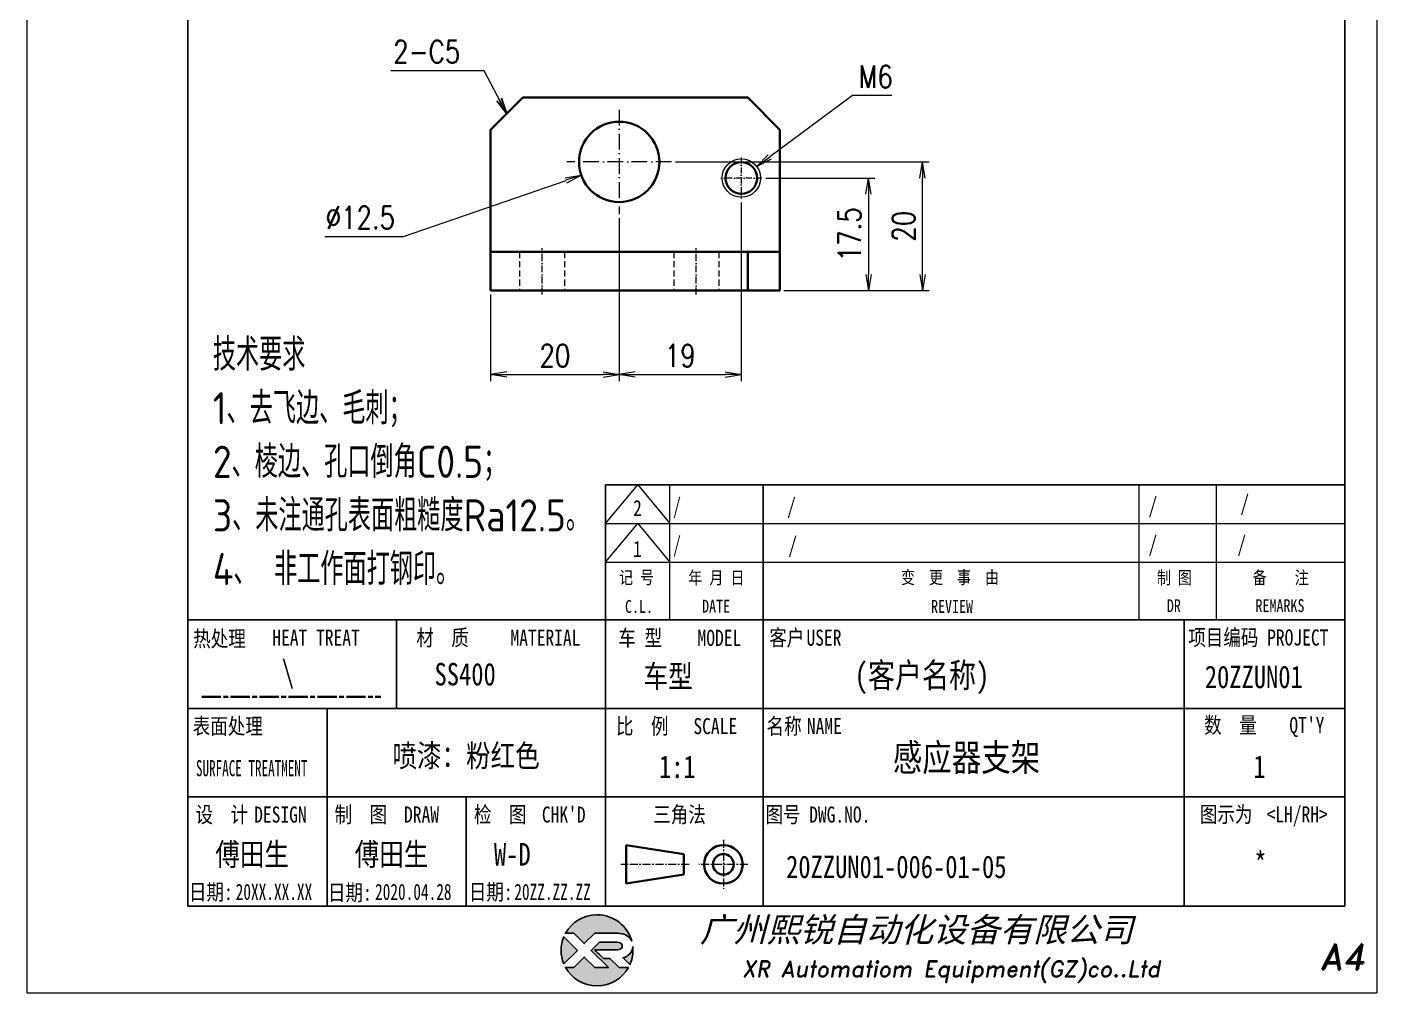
# Model space of a CAD drawing. Header units: millimetres. Extents: x 1333 to 142399, y -42879 to -5704.
# Drawn here: x 73791.3 to 74001.3, y -9398.6 to -9248.3 of the extents above; entities that cross this region are included whole.
import ezdxf
from ezdxf.enums import TextEntityAlignment as Align

# ---------------------------------------------------------------- set-up
doc = ezdxf.new("R2010")
doc.units = ezdxf.units.MM
doc.header["$LTSCALE"] = 0.5
for name, pattern in [('AM_ISO02W050x2', [3.75, 3, -0.75]), ('AM_ISO08W050x2', [9, 6, -0.75, 1.5, -0.75]), ('CENTER', [2, 1.25, -0.25, 0.25, -0.25]), ('DASHDOT', [18.5, 12, -3, 0.5, -3]), ('DASHED', [19.05, 12.7, -6.35])]:
    doc.linetypes.add(name, pattern=pattern)
for name, color, linetype in [('DIM', 3, 'Continuous'), ('layer 1', 7, 'Continuous'), ('图\\M+19E79\\M+195B6\\M+18E9A', 7, 'Continuous'), ('图号', 7, 'Continuous'), ('图名', 7, 'Continuous'), ('数量', 7, 'Continuous'), ('材质', 7, 'Continuous'), ('表面处理', 7, 'Continuous'), ('车型', 7, 'Continuous')]:
    doc.layers.add(name, color=color, linetype=linetype)
for name, color, linetype, lineweight in [('中心线', 2, 'AM_ISO08W050x2', 18), ('图框', 7, 'Continuous', 18), ('标注线', 3, 'Continuous', 18), ('热处理', 7, 'Continuous', 20), ('粗实线', 7, 'Continuous', 35), ('粗点划线', 6, 'AM_ISO08W050x2', 35), ('虚线', 1, 'AM_ISO02W050x2', 18)]:
    doc.layers.add(name, color=color, linetype=linetype, lineweight=lineweight)
doc.layers.add('打印-禁用', color=7, linetype='Continuous', lineweight=15, plot=False)
doc.styles.add('DIM', font='romans.shx', dxfattribs={"width": 0.8, "bigfont": 'bigfont.shx'})
doc.styles.add('STYLE1', font='')
doc.styles.add('国标', font='simfang.ttf', dxfattribs={"width": 0.8})
doc.styles.add('机械长仿宋', font='gbenor.shx', dxfattribs={"height": 1, "bigfont": 'gbcbig.shx'})
doc.styles.add('标题\\M+18E9A', font='romand.shx', dxfattribs={"oblique": 10, "bigfont": 'bigfont.shx'})
doc.styles.get('STYLE1').set_extended_font_data('SimSun')
doc.dimstyles.new('XR 1-1', dxfattribs={"dimtxt": 3.5, "dimasz": 2.5, "dimexe": 1, "dimexo": 0.625, "dimgap": 1.2, "dimtad": 1, "dimtoh": 1, "dimdsep": 46, "dimtxsty": 'DIM', "dimblk": 'OPEN', "dimcen": 0, "dimclrd": 8, "dimclre": 8, "dimclrt": 2, "dimazin": 2, "dimtfac": 0.5, "dimtmove": 0, "dimatfit": 3, "dimldrblk": 'OPEN', "dimfxl": 0, "dimtolj": 2, "dimlwd": 18, "dimlwe": 18, "dimarcsym": 0})
doc.dimstyles.new('XR 1-1$0', dxfattribs={"dimtxt": 3.5, "dimasz": 2.5, "dimexe": 1, "dimexo": 0.625, "dimgap": 1.2, "dimtad": 1, "dimzin": 9, "dimdsep": 46, "dimtxsty": 'DIM', "dimblk": 'OPEN', "dimcen": 0, "dimclrd": 8, "dimclre": 8, "dimclrt": 2, "dimazin": 2, "dimtfac": 0.5, "dimtmove": 0, "dimatfit": 3, "dimldrblk": 'OPEN', "dimfxl": 0, "dimtolj": 2, "dimlwd": 18, "dimlwe": 18, "dimarcsym": 0})
doc.dimstyles.new('XR 1-1$3', dxfattribs={"dimtxt": 3.5, "dimasz": 2.5, "dimexe": 1, "dimexo": 0.625, "dimgap": 1.2, "dimtad": 1, "dimtoh": 1, "dimdsep": 46, "dimtxsty": 'DIM', "dimblk": 'OPEN', "dimcen": 0, "dimclrd": 8, "dimclre": 8, "dimclrt": 2, "dimazin": 2, "dimtfac": 0.5, "dimtofl": 0, "dimtmove": 0, "dimatfit": 3, "dimldrblk": 'OPEN', "dimfxl": 0, "dimtolj": 2, "dimlwd": 18, "dimlwe": 18, "dimarcsym": 0})

# ---------------------------------------------------------------- blocks, each defined once
blk = doc.blocks.new('XR')
at = {"true_color": 0xfc8000}
h = blk.add_hatch(color=30, dxfattribs=at)
h.set_gradient(color1=(252, 128, 0), rotation=240, one_color=1, tint=1, name='INVCURVED')
edge = h.paths.add_edge_path()
edge.add_spline(control_points=[(-434.18, -5928.47), (-433.9, -5928.74), (-433.63, -5929.01), (-433.63, -5929.01), (-433.63, -5929.01), (-433.63, -5929.01), (-433.36, -5928.74), (-433.09, -5928.47)], knot_values=[0.5625, 0.5625, 0.5625, 0.5625, 0.625, 0.625, 0.625, 0.625, 0.6875, 0.6875, 0.6875, 0.6875], degree=3, periodic=0)
edge.add_spline(control_points=[(-433.09, -5928.47), (-432.82, -5928.2), (-432.54, -5927.93), (-432.54, -5927.93), (-432.54, -5927.93), (-432.54, -5927.93), (-432.04, -5927.93), (-431.53, -5927.93)], knot_values=[0.4375, 0.4375, 0.4375, 0.4375, 0.5, 0.5, 0.5, 0.5, 0.5625, 0.5625, 0.5625, 0.5625], degree=3, periodic=0)
edge.add_spline(control_points=[(-431.53, -5927.93), (-431.03, -5927.93), (-430.52, -5927.93), (-430.52, -5927.93), (-430.52, -5927.93), (-430, -5927.93), (-429.43, -5927.96), (-429.01, -5928.33)], knot_values=[0.25, 0.25, 0.25, 0.25, 0.3125, 0.3125, 0.3125, 0.3125, 0.4375, 0.4375, 0.4375, 0.4375], degree=3, periodic=0)
edge.add_spline(control_points=[(-429.01, -5928.33), (-428.88, -5928.44), (-428.78, -5928.59), (-428.71, -5928.75)], knot_values=[0.125, 0.125, 0.125, 0.125, 0.25, 0.25, 0.25, 0.25], degree=3, periodic=0)
edge.add_spline(control_points=[(-428.71, -5928.75), (-429.13, -5927.18), (-430.58, -5926.02), (-432.31, -5926.02)], knot_values=[0, 0, 0, 0, 0.125, 0.125, 0.125, 0.125], degree=3, periodic=0)
edge.add_spline(control_points=[(-432.31, -5926.02), (-433.72, -5926.02), (-434.94, -5926.79), (-435.58, -5927.93)], knot_values=[0.875, 0.875, 0.875, 0.875, 1, 1, 1, 1], degree=3, periodic=0)
edge.add_spline(control_points=[(-435.58, -5927.93), (-435.58, -5927.93), (-434.72, -5927.93), (-434.72, -5927.93), (-434.72, -5927.93), (-434.72, -5927.93), (-434.45, -5928.2), (-434.18, -5928.47)], knot_values=[0.6875, 0.6875, 0.6875, 0.6875, 0.8125, 0.8125, 0.8125, 0.8125, 0.875, 0.875, 0.875, 0.875], degree=3, periodic=0)
edge = h.paths.add_edge_path()
edge.add_spline(control_points=[(-434.79, -5929.26), (-435.04, -5929.02), (-435.34, -5928.72), (-435.54, -5928.53)], knot_values=[0.562504, 0.562504, 0.562504, 0.562504, 0.656252, 0.656252, 0.656252, 0.656252], degree=3, periodic=0)
edge.add_spline(control_points=[(-435.54, -5928.53), (-435.67, -5928.4), (-435.76, -5928.31), (-435.76, -5928.31), (-435.76, -5928.31), (-435.94, -5928.74), (-436.03, -5929.21), (-436.03, -5929.71)], knot_values=[0.25, 0.25, 0.25, 0.25, 0.312504, 0.312504, 0.312504, 0.312504, 0.562504, 0.562504, 0.562504, 0.562504], degree=3, periodic=0)
edge.add_spline(control_points=[(-436.03, -5929.71), (-436.03, -5930.2), (-435.94, -5930.67), (-435.76, -5931.1), (-435.76, -5931.1), (-435.4, -5930.75), (-435.05, -5930.4)], knot_values=[0.874998, 0.874998, 0.874998, 0.874998, 1.124998, 1.124998, 1.124998, 1.25, 1.25, 1.25, 1.25], degree=3, periodic=0)
edge.add_spline(control_points=[(-435.05, -5930.4), (-434.7, -5930.05), (-434.34, -5929.71), (-434.34, -5929.71), (-434.34, -5929.71), (-434.34, -5929.71), (-434.34, -5929.71), (-434.34, -5929.71)], knot_values=[0.749878, 0.749878, 0.749878, 0.749878, 0.874875, 0.874875, 0.874875, 0.874875, 0.874998, 0.874998, 0.874998, 0.874998], degree=3, periodic=0)
edge.add_spline(control_points=[(-434.34, -5929.71), (-434.34, -5929.71), (-434.34, -5929.71), (-434.34, -5929.71)], knot_values=[0.749634, 0.749634, 0.749634, 0.749634, 0.749817, 0.749817, 0.749817, 0.749817], degree=3, periodic=0)
edge.add_spline(control_points=[(-434.35, -5929.7), (-434.35, -5929.7), (-434.35, -5929.7), (-434.35, -5929.7)], knot_values=[0.738281, 0.738281, 0.738281, 0.738281, 0.742188, 0.742188, 0.742188, 0.742188], degree=3, periodic=0)
edge.add_spline(control_points=[(-434.35, -5929.7), (-434.36, -5929.69), (-434.37, -5929.68), (-434.38, -5929.67)], knot_values=[0.726563, 0.726563, 0.726563, 0.726563, 0.738281, 0.738281, 0.738281, 0.738281], degree=3, periodic=0)
edge.add_spline(control_points=[(-434.38, -5929.67), (-434.38, -5929.66), (-434.39, -5929.65), (-434.4, -5929.65)], knot_values=[0.718751, 0.718751, 0.718751, 0.718751, 0.726563, 0.726563, 0.726563, 0.726563], degree=3, periodic=0)
edge.add_spline(control_points=[(-434.4, -5929.65), (-434.42, -5929.63), (-434.45, -5929.6), (-434.47, -5929.58)], knot_values=[0.703126, 0.703126, 0.703126, 0.703126, 0.718751, 0.718751, 0.718751, 0.718751], degree=3, periodic=0)
edge.add_spline(control_points=[(-434.47, -5929.58), (-434.5, -5929.55), (-434.53, -5929.52), (-434.56, -5929.49)], knot_values=[0.687501, 0.687501, 0.687501, 0.687501, 0.703126, 0.703126, 0.703126, 0.703126], degree=3, periodic=0)
edge.add_spline(control_points=[(-434.56, -5929.49), (-434.63, -5929.42), (-434.71, -5929.35), (-434.79, -5929.26)], knot_values=[0.656252, 0.656252, 0.656252, 0.656252, 0.687501, 0.687501, 0.687501, 0.687501], degree=3, periodic=0)
at = {"true_color": 0x0348ff}
h = blk.add_hatch(color=160, dxfattribs=at)
h.set_gradient(color1=(3, 72, 255), color2=(0, 41, 153), one_color=1, tint=0.3, name='HEMISPHERICAL')
edge = h.paths.add_edge_path()
edge.add_spline(control_points=[(-432.54, -5929.67), (-432.26, -5929.95), (-431.94, -5930.23), (-431.66, -5930.51), (-431.66, -5930.51), (-431.66, -5930.51), (-431.66, -5930.51), (-431.66, -5930.51)], knot_values=[0.736842, 0.736842, 0.736842, 0.736842, 0.789474, 0.789474, 0.789474, 0.789474, 0.802633, 0.802633, 0.802633, 0.802633], degree=3, periodic=0)
edge.add_spline(control_points=[(-431.66, -5930.51), (-431.65, -5930.51), (-431.65, -5930.52), (-431.65, -5930.52)], knot_values=[0.802633, 0.802633, 0.802633, 0.802633, 0.815791, 0.815791, 0.815791, 0.815791], degree=3, periodic=0)
edge.add_spline(control_points=[(-431.65, -5930.52), (-431.64, -5930.53), (-431.64, -5930.53), (-431.64, -5930.53)], knot_values=[0.815791, 0.815791, 0.815791, 0.815791, 0.82237, 0.82237, 0.82237, 0.82237], degree=3, periodic=0)
edge.add_spline(control_points=[(-431.64, -5930.53), (-431.64, -5930.53), (-431.64, -5930.53), (-431.63, -5930.54)], knot_values=[0.82237, 0.82237, 0.82237, 0.82237, 0.828949, 0.828949, 0.828949, 0.828949], degree=3, periodic=0)
edge.add_spline(control_points=[(-431.63, -5930.54), (-431.63, -5930.54), (-431.63, -5930.54), (-431.63, -5930.54), (-431.63, -5930.54), (-431.63, -5930.54), (-431.59, -5930.54), (-431.52, -5930.54)], knot_values=[0.841901, 0.841901, 0.841901, 0.841901, 0.842105, 0.842105, 0.842105, 0.842105, 0.855264, 0.855264, 0.855264, 0.855264], degree=3, periodic=0)
edge.add_spline(control_points=[(-431.52, -5930.54), (-431.46, -5930.54), (-431.38, -5930.54), (-431.3, -5930.54)], knot_values=[0.855264, 0.855264, 0.855264, 0.855264, 0.868422, 0.868422, 0.868422, 0.868422], degree=3, periodic=0)
edge.add_spline(control_points=[(-431.3, -5930.54), (-431.26, -5930.54), (-431.22, -5930.54), (-431.18, -5930.54)], knot_values=[0.868422, 0.868422, 0.868422, 0.868422, 0.875, 0.875, 0.875, 0.875], degree=3, periodic=0)
edge.add_spline(control_points=[(-431.18, -5930.54), (-431.14, -5930.54), (-431.1, -5930.54), (-431.07, -5930.54)], knot_values=[0.875, 0.875, 0.875, 0.875, 0.881579, 0.881579, 0.881579, 0.881579], degree=3, periodic=0)
edge.add_spline(control_points=[(-431.07, -5930.54), (-431.05, -5930.54), (-431.04, -5930.54), (-431.03, -5930.54)], knot_values=[0.881579, 0.881579, 0.881579, 0.881579, 0.884869, 0.884869, 0.884869, 0.884869], degree=3, periodic=0)
edge.add_spline(control_points=[(-431.03, -5930.54), (-431.02, -5930.54), (-431, -5930.54), (-431, -5930.54)], knot_values=[0.884869, 0.884869, 0.884869, 0.884869, 0.888158, 0.888158, 0.888158, 0.888158], degree=3, periodic=0)
edge.add_spline(control_points=[(-431, -5930.54), (-430.99, -5930.54), (-430.99, -5930.54), (-430.98, -5930.54)], knot_values=[0.888158, 0.888158, 0.888158, 0.888158, 0.889803, 0.889803, 0.889803, 0.889803], degree=3, periodic=0)
edge.add_spline(control_points=[(-430.98, -5930.54), (-430.98, -5930.54), (-430.98, -5930.54), (-430.97, -5930.54)], knot_values=[0.889803, 0.889803, 0.889803, 0.889803, 0.891447, 0.891447, 0.891447, 0.891447], degree=3, periodic=0)
edge.add_spline(control_points=[(-430.97, -5930.54), (-430.97, -5930.54), (-430.97, -5930.54), (-430.97, -5930.54)], knot_values=[0.891447, 0.891447, 0.891447, 0.891447, 0.89227, 0.89227, 0.89227, 0.89227], degree=3, periodic=0)
edge.add_spline(control_points=[(-430.97, -5930.54), (-430.97, -5930.54), (-430.97, -5930.54), (-430.97, -5930.54)], knot_values=[0.89227, 0.89227, 0.89227, 0.89227, 0.893092, 0.893092, 0.893092, 0.893092], degree=3, periodic=0)
edge.add_spline(control_points=[(-430.97, -5930.54), (-430.97, -5930.54), (-430.97, -5930.54), (-430.97, -5930.54)], knot_values=[0.893092, 0.893092, 0.893092, 0.893092, 0.893503, 0.893503, 0.893503, 0.893503], degree=3, periodic=0)
edge.add_spline(control_points=[(-430.97, -5930.54), (-430.97, -5930.54), (-430.97, -5930.54), (-430.97, -5930.54)], knot_values=[0.893503, 0.893503, 0.893503, 0.893503, 0.893914, 0.893914, 0.893914, 0.893914], degree=3, periodic=0)
edge.add_spline(control_points=[(-430.97, -5930.54), (-430.97, -5930.54), (-430.97, -5930.54), (-430.97, -5930.54)], knot_values=[0.893914, 0.893914, 0.893914, 0.893914, 0.89412, 0.89412, 0.89412, 0.89412], degree=3, periodic=0)
edge.add_spline(control_points=[(-430.97, -5930.54), (-430.97, -5930.54), (-430.97, -5930.54), (-430.97, -5930.54)], knot_values=[0.89412, 0.89412, 0.89412, 0.89412, 0.894326, 0.894326, 0.894326, 0.894326], degree=3, periodic=0)
edge.add_spline(control_points=[(-430.97, -5930.54), (-430.97, -5930.54), (-430.97, -5930.54), (-430.97, -5930.54)], knot_values=[0.894428, 0.894428, 0.894428, 0.894428, 0.894531, 0.894531, 0.894531, 0.894531], degree=3, periodic=0)
edge.add_spline(control_points=[(-430.97, -5930.54), (-430.97, -5930.54), (-430.97, -5930.54), (-430.97, -5930.54)], knot_values=[0.894531, 0.894531, 0.894531, 0.894531, 0.894583, 0.894583, 0.894583, 0.894583], degree=3, periodic=0)
edge.add_spline(control_points=[(-430.97, -5930.54), (-430.97, -5930.54), (-430.97, -5930.54), (-430.97, -5930.54), (-430.97, -5930.54), (-430.97, -5930.54), (-430.73, -5930.78), (-430.49, -5931.01)], knot_values=[0.894685, 0.894685, 0.894685, 0.894685, 0.894737, 0.894737, 0.894737, 0.894737, 0.921052, 0.921052, 0.921052, 0.921052], degree=3, periodic=0)
edge.add_spline(control_points=[(-430.49, -5931.01), (-430.26, -5931.24), (-430.02, -5931.48), (-430.02, -5931.48)], knot_values=[0.921052, 0.921052, 0.921052, 0.921052, 0.947368, 0.947368, 0.947368, 0.947368], degree=3, periodic=0)
edge.add_spline(control_points=[(-430.02, -5931.48), (-430.02, -5931.48), (-430.02, -5931.48), (-430.02, -5931.48)], knot_values=[0.947522, 0.947522, 0.947522, 0.947522, 0.947573, 0.947573, 0.947573, 0.947573], degree=3, periodic=0)
edge.add_spline(control_points=[(-430.02, -5931.48), (-430.02, -5931.48), (-430.02, -5931.48), (-430.02, -5931.48)], knot_values=[0.947573, 0.947573, 0.947573, 0.947573, 0.947676, 0.947676, 0.947676, 0.947676], degree=3, periodic=0)
edge.add_spline(control_points=[(-430.02, -5931.48), (-430.02, -5931.48), (-430.02, -5931.48), (-430.02, -5931.48)], knot_values=[0.947676, 0.947676, 0.947676, 0.947676, 0.947779, 0.947779, 0.947779, 0.947779], degree=3, periodic=0)
edge.add_spline(control_points=[(-430.02, -5931.48), (-430.02, -5931.48), (-430.02, -5931.48), (-430.02, -5931.48)], knot_values=[0.947779, 0.947779, 0.947779, 0.947779, 0.947984, 0.947984, 0.947984, 0.947984], degree=3, periodic=0)
edge.add_spline(control_points=[(-430.02, -5931.48), (-430.02, -5931.48), (-430.02, -5931.48), (-430.02, -5931.48)], knot_values=[0.947984, 0.947984, 0.947984, 0.947984, 0.94819, 0.94819, 0.94819, 0.94819], degree=3, periodic=0)
edge.add_spline(control_points=[(-430.02, -5931.48), (-430.02, -5931.48), (-430.02, -5931.48), (-430.02, -5931.48)], knot_values=[0.94819, 0.94819, 0.94819, 0.94819, 0.948601, 0.948601, 0.948601, 0.948601], degree=3, periodic=0)
edge.add_spline(control_points=[(-430.02, -5931.48), (-430.02, -5931.48), (-430.02, -5931.48), (-430.02, -5931.48)], knot_values=[0.948601, 0.948601, 0.948601, 0.948601, 0.949012, 0.949012, 0.949012, 0.949012], degree=3, periodic=0)
edge.add_spline(control_points=[(-430.02, -5931.48), (-430.02, -5931.48), (-430.01, -5931.48), (-430.01, -5931.48)], knot_values=[0.949012, 0.949012, 0.949012, 0.949012, 0.949834, 0.949834, 0.949834, 0.949834], degree=3, periodic=0)
edge.add_spline(control_points=[(-430.01, -5931.48), (-430.01, -5931.48), (-430.01, -5931.48), (-430.01, -5931.48)], knot_values=[0.949834, 0.949834, 0.949834, 0.949834, 0.950657, 0.950657, 0.950657, 0.950657], degree=3, periodic=0)
edge.add_spline(control_points=[(-430.01, -5931.48), (-430.01, -5931.48), (-430, -5931.48), (-430, -5931.48)], knot_values=[0.950657, 0.950657, 0.950657, 0.950657, 0.952301, 0.952301, 0.952301, 0.952301], degree=3, periodic=0)
edge.add_spline(control_points=[(-430, -5931.48), (-429.99, -5931.48), (-429.98, -5931.48), (-429.98, -5931.48)], knot_values=[0.952301, 0.952301, 0.952301, 0.952301, 0.953946, 0.953946, 0.953946, 0.953946], degree=3, periodic=0)
edge.add_spline(control_points=[(-429.98, -5931.48), (-429.96, -5931.48), (-429.95, -5931.48), (-429.93, -5931.48)], knot_values=[0.953946, 0.953946, 0.953946, 0.953946, 0.957236, 0.957236, 0.957236, 0.957236], degree=3, periodic=0)
edge.add_spline(control_points=[(-429.93, -5931.48), (-429.91, -5931.48), (-429.89, -5931.48), (-429.87, -5931.48)], knot_values=[0.957236, 0.957236, 0.957236, 0.957236, 0.960525, 0.960525, 0.960525, 0.960525], degree=3, periodic=0)
edge.add_spline(control_points=[(-429.87, -5931.48), (-429.82, -5931.48), (-429.77, -5931.48), (-429.71, -5931.48)], knot_values=[0.960525, 0.960525, 0.960525, 0.960525, 0.967104, 0.967104, 0.967104, 0.967104], degree=3, periodic=0)
edge.add_spline(control_points=[(-429.71, -5931.48), (-429.65, -5931.48), (-429.59, -5931.48), (-429.53, -5931.48)], knot_values=[0.967104, 0.967104, 0.967104, 0.967104, 0.973683, 0.973683, 0.973683, 0.973683], degree=3, periodic=0)
edge.add_spline(control_points=[(-429.53, -5931.48), (-429.41, -5931.48), (-429.29, -5931.48), (-429.19, -5931.48)], knot_values=[0.973683, 0.973683, 0.973683, 0.973683, 0.98684, 0.98684, 0.98684, 0.98684], degree=3, periodic=0)
edge.add_spline(control_points=[(-429.19, -5931.48), (-429.1, -5931.48), (-429.04, -5931.48), (-429.04, -5931.48), (-429.67, -5932.62), (-430.9, -5933.39), (-432.31, -5933.39)], knot_values=[0.98684, 0.98684, 0.98684, 0.98684, 1, 1, 1, 1.052632, 1.052632, 1.052632, 1.052632], degree=3, periodic=0)
edge.add_spline(control_points=[(-432.31, -5933.39), (-433.72, -5933.39), (-434.94, -5932.62), (-435.58, -5931.48), (-435.58, -5931.48), (-435.58, -5931.48), (-435.36, -5931.48), (-435.15, -5931.48)], knot_values=[0.052632, 0.052632, 0.052632, 0.052632, 0.105263, 0.105263, 0.105263, 0.105263, 0.131579, 0.131579, 0.131579, 0.131579], degree=3, periodic=0)
edge.add_spline(control_points=[(-435.15, -5931.48), (-434.93, -5931.48), (-434.72, -5931.48), (-434.72, -5931.48), (-434.72, -5931.48), (-434.72, -5931.48), (-434.45, -5931.21), (-434.18, -5930.94)], knot_values=[0.131579, 0.131579, 0.131579, 0.131579, 0.157895, 0.157895, 0.157895, 0.157895, 0.184211, 0.184211, 0.184211, 0.184211], degree=3, periodic=0)
edge.add_spline(control_points=[(-434.18, -5930.94), (-433.9, -5930.67), (-433.63, -5930.4), (-433.63, -5930.4), (-433.63, -5930.4), (-433.63, -5930.4), (-433.36, -5930.67), (-433.09, -5930.94)], knot_values=[0.184211, 0.184211, 0.184211, 0.184211, 0.210526, 0.210526, 0.210526, 0.210526, 0.236842, 0.236842, 0.236842, 0.236842], degree=3, periodic=0)
edge.add_spline(control_points=[(-433.09, -5930.94), (-432.82, -5931.21), (-432.54, -5931.48), (-432.54, -5931.48), (-432.54, -5931.48), (-432.54, -5931.48), (-432.19, -5931.48), (-431.83, -5931.48)], knot_values=[0.236842, 0.236842, 0.236842, 0.236842, 0.263158, 0.263158, 0.263158, 0.263158, 0.289474, 0.289474, 0.289474, 0.289474], degree=3, periodic=0)
edge.add_spline(control_points=[(-431.83, -5931.48), (-431.48, -5931.48), (-431.12, -5931.48), (-431.12, -5931.48), (-431.12, -5931.48), (-431.12, -5931.48), (-431.57, -5931.03), (-432.02, -5930.59)], knot_values=[0.289474, 0.289474, 0.289474, 0.289474, 0.315789, 0.315789, 0.315789, 0.315789, 0.342105, 0.342105, 0.342105, 0.342105], degree=3, periodic=0)
edge.add_spline(control_points=[(-432.02, -5930.59), (-432.47, -5930.15), (-432.92, -5929.71), (-432.92, -5929.71), (-432.92, -5929.71), (-432.92, -5929.71), (-432.71, -5929.5), (-432.5, -5929.29)], knot_values=[0.342105, 0.342105, 0.342105, 0.342105, 0.368421, 0.368421, 0.368421, 0.368421, 0.394737, 0.394737, 0.394737, 0.394737], degree=3, periodic=0)
edge.add_spline(control_points=[(-432.5, -5929.29), (-432.3, -5929.09), (-432.09, -5928.88), (-432.09, -5928.88)], knot_values=[0.394737, 0.394737, 0.394737, 0.394737, 0.421053, 0.421053, 0.421053, 0.421053], degree=3, periodic=0)
edge.add_spline(control_points=[(-432.09, -5928.88), (-432.09, -5928.88), (-432.06, -5928.86), (-432.06, -5928.86)], knot_values=[0.421053, 0.421053, 0.421053, 0.421053, 0.473684, 0.473684, 0.473684, 0.473684], degree=3, periodic=0)
edge.add_spline(control_points=[(-432.06, -5928.86), (-432.06, -5928.86), (-432.06, -5928.86), (-432.06, -5928.86), (-432.06, -5928.86), (-432.06, -5928.86), (-430.4, -5928.86), (-430.26, -5928.86)], knot_values=[0.473684, 0.473684, 0.473684, 0.473684, 0.473684, 0.473684, 0.473684, 0.473684, 0.526316, 0.526316, 0.526316, 0.526316], degree=3, periodic=0)
edge.add_spline(control_points=[(-430.26, -5928.86), (-429.54, -5928.86), (-429.62, -5929.4), (-429.83, -5929.55)], knot_values=[0.526316, 0.526316, 0.526316, 0.526316, 0.578947, 0.578947, 0.578947, 0.578947], degree=3, periodic=0)
edge.add_spline(control_points=[(-429.83, -5929.55), (-429.94, -5929.62), (-430.08, -5929.65), (-430.26, -5929.65), (-430.26, -5929.65), (-430.26, -5929.65), (-430.48, -5929.65), (-430.71, -5929.66)], knot_values=[0.578947, 0.578947, 0.578947, 0.578947, 0.631579, 0.631579, 0.631579, 0.631579, 0.657895, 0.657895, 0.657895, 0.657895], degree=3, periodic=0)
edge.add_spline(control_points=[(-430.71, -5929.66), (-430.93, -5929.66), (-431.15, -5929.67), (-431.15, -5929.67), (-431.15, -5929.67), (-431.15, -5929.67), (-432.54, -5929.67), (-432.54, -5929.67)], knot_values=[0.657895, 0.657895, 0.657895, 0.657895, 0.684211, 0.684211, 0.684211, 0.684211, 0.736842, 0.736842, 0.736842, 0.736842], degree=3, periodic=0)
edge = h.paths.add_edge_path()
edge.add_spline(control_points=[(-428.6, -5929.32), (-428.61, -5929.67), (-428.76, -5930), (-429.06, -5930.22)], knot_values=[0.8, 0.8, 0.8, 0.8, 1, 1, 1, 1], degree=3, periodic=0)
edge.add_spline(control_points=[(-429.06, -5930.22), (-429.22, -5930.34), (-429.41, -5930.43), (-429.61, -5930.48)], knot_values=[0.6, 0.6, 0.6, 0.6, 0.8, 0.8, 0.8, 0.8], degree=3, periodic=0)
edge.add_spline(control_points=[(-429.61, -5930.48), (-429.61, -5930.48), (-428.9, -5931.19), (-428.9, -5931.19), (-428.9, -5931.19), (-428.69, -5930.73), (-428.58, -5930.23), (-428.58, -5929.71)], knot_values=[0.2, 0.2, 0.2, 0.2, 0.4, 0.4, 0.4, 0.4, 0.6, 0.6, 0.6, 0.6], degree=3, periodic=0)
edge.add_spline(control_points=[(-428.58, -5929.71), (-428.58, -5929.58), (-428.59, -5929.45), (-428.6, -5929.32)], knot_values=[0, 0, 0, 0, 0.2, 0.2, 0.2, 0.2], degree=3, periodic=0)
at = {"layer": 'layer 1', "color": 30}
for points, knots in [([(-432.31, -5926.02), (-430.58, -5926.02), (-429.13, -5927.18), (-428.71, -5928.75), (-428.71, -5928.75), (-428.78, -5928.59), (-428.88, -5928.44), (-429.01, -5928.33), (-429.01, -5928.33), (-429.43, -5927.96), (-430, -5927.93), (-430.52, -5927.93), (-430.52, -5927.93), (-430.52, -5927.93), (-432.54, -5927.93), (-432.54, -5927.93), (-432.54, -5927.93), (-432.54, -5927.93), (-433.63, -5929.01), (-433.63, -5929.01), (-433.63, -5929.01), (-433.63, -5929.01), (-434.72, -5927.93), (-434.72, -5927.93), (-434.72, -5927.93), (-434.72, -5927.93), (-435.58, -5927.93), (-435.58, -5927.93), (-435.58, -5927.93), (-434.94, -5926.79), (-433.72, -5926.02), (-432.31, -5926.02)], [0, 0, 0, 0, 0.125, 0.125, 0.125, 0.125, 0.25, 0.25, 0.25, 0.25, 0.375, 0.375, 0.375, 0.375, 0.5, 0.5, 0.5, 0.5, 0.625, 0.625, 0.625, 0.625, 0.75, 0.75, 0.75, 0.75, 0.875, 0.875, 0.875, 0.875, 1, 1, 1, 1]), ([(-435.76, -5931.1), (-435.94, -5930.67), (-436.03, -5930.2), (-436.03, -5929.71), (-436.03, -5929.71), (-436.03, -5929.21), (-435.94, -5928.74), (-435.76, -5928.31), (-435.76, -5928.31), (-435.76, -5928.31), (-434.34, -5929.71), (-434.34, -5929.71), (-434.34, -5929.71), (-434.34, -5929.71), (-435.76, -5931.1), (-435.76, -5931.1)], [0, 0, 0, 0, 0.25, 0.25, 0.25, 0.25, 0.5, 0.5, 0.5, 0.5, 0.75, 0.75, 0.75, 0.75, 1, 1, 1, 1])]:
    blk.add_open_spline(points, degree=3, knots=knots, dxfattribs=at)
at = {"layer": 'layer 1', "color": 154}
for points, knots in [([(-429.04, -5931.48), (-429.67, -5932.62), (-430.9, -5933.39), (-432.31, -5933.39), (-432.31, -5933.39), (-433.72, -5933.39), (-434.94, -5932.62), (-435.58, -5931.48), (-435.58, -5931.48), (-435.58, -5931.48), (-434.72, -5931.48), (-434.72, -5931.48), (-434.72, -5931.48), (-434.72, -5931.48), (-433.63, -5930.4), (-433.63, -5930.4), (-433.63, -5930.4), (-433.63, -5930.4), (-432.54, -5931.48), (-432.54, -5931.48), (-432.54, -5931.48), (-432.54, -5931.48), (-431.12, -5931.48), (-431.12, -5931.48), (-431.12, -5931.48), (-431.12, -5931.48), (-432.92, -5929.71), (-432.92, -5929.71), (-432.92, -5929.71), (-432.92, -5929.71), (-432.09, -5928.88), (-432.09, -5928.88), (-432.09, -5928.88), (-432.09, -5928.88), (-432.06, -5928.86), (-432.06, -5928.86), (-432.06, -5928.86), (-432.06, -5928.86), (-430.4, -5928.86), (-430.26, -5928.86), (-430.26, -5928.86), (-429.54, -5928.86), (-429.62, -5929.4), (-429.83, -5929.55), (-429.83, -5929.55), (-429.94, -5929.62), (-430.08, -5929.65), (-430.26, -5929.65), (-430.26, -5929.65), (-430.26, -5929.65), (-431.15, -5929.67), (-431.15, -5929.67), (-431.15, -5929.67), (-431.15, -5929.67), (-432.54, -5929.67), (-432.54, -5929.67), (-432.54, -5929.67), (-432.26, -5929.95), (-431.94, -5930.23), (-431.66, -5930.51), (-431.66, -5930.51), (-431.66, -5930.51), (-431.63, -5930.54), (-431.63, -5930.54), (-431.63, -5930.54), (-431.63, -5930.54), (-430.97, -5930.54), (-430.97, -5930.54), (-430.97, -5930.54), (-430.97, -5930.54), (-430.02, -5931.48), (-430.02, -5931.48), (-430.02, -5931.48), (-430.02, -5931.48), (-429.04, -5931.48), (-429.04, -5931.48)], [0, 0, 0, 0, 0.052632, 0.052632, 0.052632, 0.052632, 0.105263, 0.105263, 0.105263, 0.105263, 0.157895, 0.157895, 0.157895, 0.157895, 0.210526, 0.210526, 0.210526, 0.210526, 0.263158, 0.263158, 0.263158, 0.263158, 0.315789, 0.315789, 0.315789, 0.315789, 0.368421, 0.368421, 0.368421, 0.368421, 0.421053, 0.421053, 0.421053, 0.421053, 0.473684, 0.473684, 0.473684, 0.473684, 0.526316, 0.526316, 0.526316, 0.526316, 0.578947, 0.578947, 0.578947, 0.578947, 0.631579, 0.631579, 0.631579, 0.631579, 0.684211, 0.684211, 0.684211, 0.684211, 0.736842, 0.736842, 0.736842, 0.736842, 0.789474, 0.789474, 0.789474, 0.789474, 0.842105, 0.842105, 0.842105, 0.842105, 0.894737, 0.894737, 0.894737, 0.894737, 0.947368, 0.947368, 0.947368, 0.947368, 1, 1, 1, 1]), ([(-428.6, -5929.32), (-428.59, -5929.45), (-428.58, -5929.58), (-428.58, -5929.71), (-428.58, -5929.71), (-428.58, -5930.23), (-428.69, -5930.73), (-428.9, -5931.19), (-428.9, -5931.19), (-428.9, -5931.19), (-429.61, -5930.48), (-429.61, -5930.48), (-429.61, -5930.48), (-429.41, -5930.43), (-429.22, -5930.34), (-429.06, -5930.22), (-429.06, -5930.22), (-428.76, -5930), (-428.61, -5929.67), (-428.6, -5929.32)], [0, 0, 0, 0, 0.2, 0.2, 0.2, 0.2, 0.4, 0.4, 0.4, 0.4, 0.6, 0.6, 0.6, 0.6, 0.8, 0.8, 0.8, 0.8, 1, 1, 1, 1])]:
    blk.add_open_spline(points, degree=3, knots=knots, dxfattribs=at)
blk = doc.blocks.new('GZDEH零件A4图框V01版')
at = {"layer": '中心线', "color": 1, "linetype": 'CENTER', "lineweight": 5, "ltscale": 2}
for p, q in [((108.33, 23.8), (108.33, 16.2)), ((103, 20), (92.4, 20)), ((112.13, 20), (104.53, 20))]:
    blk.add_line(p, q, dxfattribs=at)
at = {"layer": '图\\M+19E79\\M+195B6\\M+18E9A', "linetype": 'Continuous'}
for p, q in [((25, 292), (25, 13.5)), ((205, 13.5), (205, 292)), ((205, 13.5), (205, 97)), ((90, 79), (205, 79)), ((90, 13.5), (90, 79)), ((25, 13.5), (205, 13.5))]:
    blk.add_line(p, q, dxfattribs=at)
at = {"layer": '图\\M+19E79\\M+195B6\\M+18E9A', "color": 9}
for p, q in [((114.5, 79), (114.5, 13.5)), ((205, 58), (25, 58)), ((57.5, 58), (57.5, 44.11)), ((114.5, 58), (114.5, 13.5)), ((180, 58), (180, 13.5)), ((25, 44.25), (205, 44.25)), ((46.68, 44.25), (46.68, 30.5)), ((25, 30.5), (205, 30.5)), ((46.68, 30.5), (46.68, 13.5)), ((46.68, 30.5), (46.68, 13.5)), ((68.34, 30.5), (68.34, 13.5)), ((68.34, 30.5), (68.34, 13.5))]:
    blk.add_line(p, q, dxfattribs=at)
at = {"layer": '图框', "color": 9}
for p, q in [((90, 73), (95, 79)), ((95, 79), (100, 73)), ((100, 58), (100, 79)), ((173, 58), (173, 79)), ((185, 79), (185, 58)), ((90, 73), (205, 73)), ((90, 67), (95, 73)), ((95, 73), (100, 67)), ((90, 67), (205, 67))]:
    blk.add_line(p, q, dxfattribs=at)
at = {"layer": '图框', "color": 2, "linetype": 'ByBlock', "lineweight": 35}
for p, q in [((102.2, 21.6), (93.2, 23)), ((93.2, 17), (93.2, 23)), ((102.2, 21.6), (102.2, 18.4)), ((102.2, 18.4), (93.2, 17))]:
    blk.add_line(p, q, dxfattribs=at)
for radius in [3, 1.6]:
    blk.add_circle((108.33, 20), radius, dxfattribs=at)
at = {"layer": '打印-禁用', "linetype": 'Continuous'}
for p, q in [((0, 297), (0, 0)), ((210, 297), (210, 0)), ((0, 0), (210, 0))]:
    blk.add_line(p, q, dxfattribs=at)
at = {"layer": 'DIM', "xscale": 1.5, "yscale": 1.5, "zscale": 1.5}
blk.add_blockref('XR', (737.13, 8901.19), dxfattribs=at)
at = {"layer": '图\\M+19E79\\M+195B6\\M+18E9A', "color": 9, "style": '国标'}
for s, width, p in [('热处理', 0.8, (25.86, 53.85)), ('材  质', 0.8, (60.55, 54)), ('项目编码 PROJECT', 0.8, (180.64, 54.03)), ('表面处理', 0.8, (25.78, 40.25)), ('比  例\u3000', 0.8, (91.61, 40.25)), ('SCALE', 0.8, (103.66, 40.25)), ('名称\u3000', 0.8, (115.05, 40.25)), ('NAME', 0.8, (121.31, 40.25)), ('数  量', 0.8, (183.12, 40.41)), ("QT'Y ", 0.8, (196.37, 40.41)), ('SURFACE TREATMENT', 0.6, (26.28, 33.71)), (' DESIGN', 0.8, (33.98, 26.5)), (' DRAW', 0.8, (57.29, 26.5)), ("CHK'D", 0.8, (80.09, 26.5)), ('三角法', 0.8, (97.41, 26.5)), ('图号', 0.8, (114.87, 26.5)), ('DWG.NO.', 0.8, (121.67, 26.5)), ('图示为', 0.8, (182.45, 26.53)), ('<LH/RH>', 0.8, (192.82, 26.53))]:
    blk.add_text(s, height=2.5, dxfattribs=dict(at, width=width)).set_placement(p)
at = {"layer": '图\\M+19E79\\M+195B6\\M+18E9A', "color": 9, "style": '国标', "width": 0.8}
for s, p in [('车 型', (95.38, 55.27)), ('MODEL', (107.71, 55.22))]:
    blk.add_text(s, height=2.5, dxfattribs=at).set_placement(p, align=Align.MIDDLE)
for s, p in [('客户', (118.19, 54)), ('HEAT TREAT', (44.96, 54.01)), ('MATERIAL', (80.65, 54)), ('USER', (123.97, 54)), ('设  计', (30.3, 26.5)), ('制  图', (51.94, 26.5)), ('检  图', (73.62, 26.5)), ('日期:', (28.6, 14.46)), ('日期:', (50.22, 14.36)), ('日期:', (72.13, 14.46))]:
    blk.add_text(s, height=2.5, dxfattribs=at).set_placement(p, align=Align.CENTER)
at = {"layer": '图\\M+19E79\\M+195B6\\M+18E9A', "color": 7, "lineweight": -3, "style": 'STYLE1', "oblique": 15}
blk.add_text('广州熙锐自动化设备有限公司 ', height=3.8, dxfattribs=at).set_placement((104.67, 7.95))
at = {"layer": '图\\M+19E79\\M+195B6\\M+18E9A', "color": 7, "style": '标题\\M+18E9A', "oblique": 10}
for s, height, p in [('A4', 4, (204.57, 5.66)), ('XR Automatiom Equipment(GZ)co..Ltd', 2.5, (143.77, 3.56))]:
    blk.add_text(s, height=height, dxfattribs=at).set_placement(p, align=Align.MIDDLE)
at = {"layer": '图框', "color": 9, "style": '国标', "width": 0.8}
for s, p in [('记 号', (94.82, 63.62)), ('年 月 日', (107.24, 63.57)), ('变  更  事  由', (143.58, 63.63)), ('C.L.', (95.2, 59.11)), ('DATE', (107.19, 59.14)), ('REVIEW', (143.89, 59.11))]:
    blk.add_text(s, height=2, dxfattribs=at).set_placement(p, align=Align.CENTER)
for s, p in [('制 图', (178.49, 64.61)), ('备    注', (195.02, 64.64)), ('DR', (178.4, 60.22)), ('REMARKS', (194.91, 60.23))]:
    blk.add_text(s, height=2, dxfattribs=at).set_placement(p, align=Align.MIDDLE)
blk = doc.blocks.new('DEH A4')
at = {"layer": '图框'}
blk.add_blockref('GZDEH零件A4图框V01版', (0, 0), dxfattribs=at)
blk = doc.blocks.new('_Open')
at = {"color": 0, "linetype": 'ByBlock', "lineweight": -2}
for p, q in [((-1, 0.167), (0, 0)), ((-1, -0.167), (0, 0)), ((0, 0), (-1, 0))]:
    blk.add_line(p, q, dxfattribs=at)
blk = doc.blocks.new('*D91')
at = {"layer": 'Defpoints', "color": 0, "transparency": 16777216}
for p in [(73891.5, -9269.33), (73930.57, -9269.33), (73908.37, -9289.33)]:
    blk.add_point(p, dxfattribs=at)
at = {"layer": '标注线', "color": 8, "lineweight": 18, "transparency": 16777216}
for p, q in [((73892.12, -9269.33), (73931.57, -9269.33)), ((73930.57, -9286.83), (73930.57, -9271.83)), ((73909, -9289.33), (73931.57, -9289.33))]:
    blk.add_line(p, q, dxfattribs=at)
at = {"layer": '标注线', "color": 8, "lineweight": 18, "transparency": 16777216, "xscale": 2.5, "yscale": 2.5, "zscale": 2.5}
for p, rotation in [((73930.57, -9269.33), 90), ((73930.57, -9289.33), 270)]:
    blk.add_blockref('_Open', p, dxfattribs=dict(at, rotation=rotation))
at = {"layer": '标注线', "color": 2, "transparency": 16777216, "insert": (73927.62, -9279.33), "char_height": 3.5, "attachment_point": 5, "rotation": 90, "style": 'DIM'}
blk.add_mtext('\\A2;20', dxfattribs=at)
blk = doc.blocks.new('*D92')
at = {"layer": 'Defpoints', "color": 0, "transparency": 16777216}
for p in [(73905.57, -9271.83), (73908.37, -9289.33), (73922.16, -9289.33)]:
    blk.add_point(p, dxfattribs=at)
at = {"layer": '标注线', "color": 8, "lineweight": 18, "transparency": 16777216}
for p, q in [((73906.19, -9271.83), (73923.16, -9271.83)), ((73922.16, -9274.33), (73922.16, -9286.83)), ((73909, -9289.33), (73923.16, -9289.33))]:
    blk.add_line(p, q, dxfattribs=at)
at = {"layer": '标注线', "color": 8, "lineweight": 18, "transparency": 16777216, "xscale": 2.5, "yscale": 2.5, "zscale": 2.5}
for p, rotation in [((73922.16, -9271.83), 90), ((73922.16, -9289.33), 270)]:
    blk.add_blockref('_Open', p, dxfattribs=dict(at, rotation=rotation))
at = {"layer": '标注线', "color": 2, "transparency": 16777216, "insert": (73919.21, -9280.58), "char_height": 3.5, "attachment_point": 5, "rotation": 90, "style": 'DIM'}
blk.add_mtext('\\A2;17.5', dxfattribs=at)
blk = doc.blocks.new('*D93')
at = {"layer": 'Defpoints', "color": 0, "transparency": 16777216}
for p in [(73883.37, -9277.45), (73863.37, -9289.33), (73883.37, -9302.4)]:
    blk.add_point(p, dxfattribs=at)
at = {"layer": '标注线', "color": 8, "lineweight": 18, "transparency": 16777216}
for p, q in [((73883.37, -9278.08), (73883.37, -9303.4)), ((73863.37, -9289.95), (73863.37, -9303.4)), ((73865.87, -9302.4), (73880.87, -9302.4))]:
    blk.add_line(p, q, dxfattribs=at)
at = {"layer": '标注线', "color": 8, "lineweight": 18, "transparency": 16777216, "xscale": 2.5, "yscale": 2.5, "zscale": 2.5, "rotation": 180}
blk.add_blockref('_Open', (73863.37, -9302.4), dxfattribs=at)
at = {"layer": '标注线', "color": 8, "lineweight": 18, "transparency": 16777216, "xscale": 2.5, "yscale": 2.5, "zscale": 2.5}
blk.add_blockref('_Open', (73883.37, -9302.4), dxfattribs=at)
at = {"layer": '标注线', "color": 2, "transparency": 16777216, "insert": (73873.37, -9299.45), "char_height": 3.5, "attachment_point": 5, "style": 'DIM'}
blk.add_mtext('\\A2;20', dxfattribs=at)
blk = doc.blocks.new('*D94')
at = {"layer": 'Defpoints', "color": 0, "transparency": 16777216}
for p in [(73902.37, -9275.02), (73883.37, -9277.45), (73902.37, -9302.4)]:
    blk.add_point(p, dxfattribs=at)
at = {"layer": '标注线', "color": 8, "lineweight": 18, "transparency": 16777216}
for p, q in [((73902.37, -9275.65), (73902.37, -9303.4)), ((73883.37, -9278.08), (73883.37, -9303.4)), ((73885.87, -9302.4), (73899.87, -9302.4))]:
    blk.add_line(p, q, dxfattribs=at)
at = {"layer": '标注线', "color": 8, "lineweight": 18, "transparency": 16777216, "xscale": 2.5, "yscale": 2.5, "zscale": 2.5, "rotation": 180}
blk.add_blockref('_Open', (73883.37, -9302.4), dxfattribs=at)
at = {"layer": '标注线', "color": 8, "lineweight": 18, "transparency": 16777216, "xscale": 2.5, "yscale": 2.5, "zscale": 2.5}
blk.add_blockref('_Open', (73902.37, -9302.4), dxfattribs=at)
at = {"layer": '标注线', "color": 2, "transparency": 16777216, "insert": (73892.87, -9299.45), "char_height": 3.5, "attachment_point": 5, "style": 'DIM'}
blk.add_mtext('\\A2;19', dxfattribs=at)
blk = doc.blocks.new('*D95')
at = {"layer": 'Defpoints', "color": 0, "transparency": 16777216}
for p in [(73889.28, -9267.29), (73877.46, -9271.37)]:
    blk.add_point(p, dxfattribs=at)
at = {"layer": '标注线', "color": 8, "lineweight": 18, "transparency": 16777216}
for p, q in [((73849.84, -9280.93), (73875.1, -9272.19)), ((73837.57, -9280.93), (73849.84, -9280.93))]:
    blk.add_line(p, q, dxfattribs=at)
at = {"layer": '标注线', "color": 8, "lineweight": 18, "transparency": 16777216, "xscale": 2.5, "yscale": 2.5, "zscale": 2.5, "rotation": 19.08027567989017}
blk.add_blockref('_Open', (73877.46, -9271.37), dxfattribs=at)
at = {"layer": '标注线', "color": 2, "transparency": 16777216, "insert": (73843.11, -9277.98), "char_height": 3.5, "attachment_point": 5, "style": 'DIM'}
blk.add_mtext('\\A2;∅12.5', dxfattribs=at)
blk = doc.blocks.new('*D96')
at = {"layer": 'Defpoints', "color": 0, "transparency": 16777216}
for p in [(73904.78, -9270.04), (73899.96, -9273.62)]:
    blk.add_point(p, dxfattribs=at)
at = {"layer": '标注线', "color": 8, "lineweight": 18, "transparency": 16777216}
for p, q in [((73919.64, -9259.02), (73906.79, -9268.55)), ((73925.77, -9259.02), (73919.64, -9259.02))]:
    blk.add_line(p, q, dxfattribs=at)
at = {"layer": '标注线', "color": 8, "lineweight": 18, "transparency": 16777216, "xscale": 2.5, "yscale": 2.5, "zscale": 2.5, "rotation": 216.5773344951894}
blk.add_blockref('_Open', (73904.78, -9270.04), dxfattribs=at)
at = {"layer": '标注线', "color": 2, "transparency": 16777216, "insert": (73923.3, -9256.07), "char_height": 3.5, "attachment_point": 5, "style": 'DIM'}
blk.add_mtext('\\A2;M6', dxfattribs=at)

msp = doc.modelspace()

# ---------------------------------------------------------------- linework, layer by layer
at = {"color": 7, "lineweight": 13}
msp.add_circle((73902.371, -9271.829), 3, dxfattribs=at)
at = {"layer": '中心线', "linetype": 'DASHDOT', "ltscale": 0.40625}
for p, q in [((73883.371, -9261.204), (73883.371, -9277.454)), ((73891.496, -9269.329), (73875.246, -9269.329))]:
    msp.add_line(p, q, dxfattribs=at)
at = {"layer": '中心线', "linetype": 'DASHDOT', "ltscale": 0.159802}
msp.add_line((73902.371, -9268.633), (73902.371, -9275.025), dxfattribs=at)
at = {"layer": '中心线', "linetype": 'DASHDOT', "ltscale": 0.159804}
msp.add_line((73905.567, -9271.829), (73899.175, -9271.829), dxfattribs=at)
at = {"layer": '中心线', "linetype": 'DASHDOT', "ltscale": 0.18}
for p, q in [((73871.371, -9289.929), (73871.371, -9282.729)), ((73895.371, -9289.929), (73895.371, -9282.729))]:
    msp.add_line(p, q, dxfattribs=at)
at = {"layer": '粗实线', "ltscale": 0.176777}
for p, q in [((73868.371, -9259.329), (73863.371, -9264.329)), ((73908.371, -9264.329), (73903.371, -9259.329))]:
    msp.add_line(p, q, dxfattribs=at)
at = {"layer": '粗实线'}
for p, q in [((73903.371, -9259.329), (73868.371, -9259.329)), ((73863.371, -9283.329), (73903.371, -9283.329)), ((73863.371, -9289.329), (73903.371, -9289.329))]:
    msp.add_line(p, q, dxfattribs=at)
at = {"layer": '粗实线', "ltscale": 0.45}
for p, q in [((73863.371, -9282.329), (73863.371, -9264.329)), ((73908.371, -9282.329), (73908.371, -9264.329))]:
    msp.add_line(p, q, dxfattribs=at)
at = {"layer": '粗实线', "ltscale": 0.025}
for p, q in [((73863.371, -9282.329), (73863.371, -9283.329)), ((73908.371, -9282.329), (73908.371, -9283.329))]:
    msp.add_line(p, q, dxfattribs=at)
at = {"layer": '粗实线', "ltscale": 0.15}
for p, q in [((73863.371, -9289.329), (73863.371, -9283.329)), ((73903.371, -9283.329), (73903.371, -9289.329)), ((73908.371, -9283.329), (73908.371, -9289.329))]:
    msp.add_line(p, q, dxfattribs=at)
at = {"layer": '粗实线', "ltscale": 0.125}
for p, q in [((73908.371, -9283.329), (73903.371, -9283.329)), ((73908.371, -9289.329), (73903.371, -9289.329))]:
    msp.add_line(p, q, dxfattribs=at)
at = {"layer": '粗实线'}
for centre, radius in [((73883.371, -9269.329), 6.25), ((73902.371, -9271.829), 2.458)]:
    msp.add_circle(centre, radius, dxfattribs=at)
at = {"layer": '粗点划线', "linetype": 'AM_ISO08W050x2'}
msp.add_line((73818.428, -9352.482), (73846.289, -9352.482), dxfattribs=at)
at = {"layer": '虚线', "linetype": 'DASHED', "ltscale": 0.15}
for p, q in [((73867.871, -9283.329), (73867.871, -9289.329)), ((73874.871, -9283.329), (73874.871, -9289.329)), ((73891.871, -9283.329), (73891.871, -9289.329)), ((73898.871, -9283.329), (73898.871, -9289.329))]:
    msp.add_line(p, q, dxfattribs=at)

# ---------------------------------------------------------------- block references
at = {"layer": '图框'}
msp.add_blockref('DEH A4', (73791.253, -9398.554), dxfattribs=at)

# ---------------------------------------------------------------- texts
at = {"layer": '图\\M+19E79\\M+195B6\\M+18E9A', "color": 3, "style": '国标'}
for s, height, width, p in [('/', 2.5, 0.705904, (73891.763, -9324.082)), ('/', 2.5, 0.8, (73909.498, -9324.082)), ('/', 2.5, 0.8, (73965.704, -9323.983)), ('/', 2.5, 0.8, (73979.998, -9323.612)), ('2', 2.5, 0.8, (73885.531, -9324.398)), ('/', 2.5, 0.705904, (73891.763, -9330.082)), ('/', 2.5, 0.8, (73909.67, -9330.167)), ('/', 2.5, 0.8, (73965.704, -9329.983)), ('/', 2.5, 0.8, (73979.535, -9329.972)), ('1', 2.5, 0.8, (73885.52, -9330.758)), ('    (客户名称)', 3.85, 0.8, (73911.598, -9351.073)), ('20ZZUN01', 3.5, 0.8, (73974.47, -9351.144)), ('1:1', 3.5, 0.8, (73889.554, -9365.121)), ('傅田生', 3.5, 0.8, (73820.551, -9378.737)), ('傅田生', 3.5, 0.8, (73842.231, -9378.737)), ('W-D', 3.5, 0.8, (73863.891, -9378.737)), ('20XX.XX.XX', 2.5, 0.7, (73823.716, -9384.074)), ('2020.04.28', 2.5, 0.7, (73845.396, -9384.074)), ('20ZZ.ZZ.ZZ', 2.5, 0.7, (73867.056, -9384.074))]:
    msp.add_text(s, height=height, dxfattribs=dict(at, width=width)).set_placement(p)
at = {"layer": '图\\M+19E79\\M+195B6\\M+18E9A', "color": 3, "style": '国标', "width": 0.8}
msp.add_text('*', height=3.5, dxfattribs=at).set_placement((73983.125, -9380.138), align=Align.CENTER)
at = {"layer": '图号', "color": 3, "style": '国标', "width": 0.8}
msp.add_text('20ZZUN01-006-01-05', height=3.5, dxfattribs=at).set_placement((73909.333, -9380.681))
at = {"layer": '图名', "color": 3, "style": '国标', "width": 0.8}
msp.add_text('感应器支架', height=4.2, dxfattribs=at).set_placement((73937.405, -9364.04), align=Align.CENTER)
at = {"layer": '数量', "color": 3, "style": '国标', "width": 0.8}
msp.add_text('1', height=3.5, dxfattribs=at).set_placement((73982.971, -9365.106), align=Align.CENTER)
at = {"layer": '材质', "color": 3, "style": '国标', "width": 0.8}
msp.add_text('SS400', height=3.5, dxfattribs=at).set_placement((73859.411, -9350.734), align=Align.CENTER)
at = {"layer": '标注线', "color": 2, "insert": (73858.656, -9253.94), "char_height": 3.5, "attachment_point": 9, "style": 'DIM'}
msp.add_mtext('2-C5', dxfattribs=at)
at = {"layer": '标注线', "color": 2, "insert": (73820.166, -9335.123), "char_height": 5, "width": 114.82461, "attachment_point": 7, "style": '机械长仿宋'}
msp.add_mtext('\\A2;技术要求\\P1、去飞边、毛刺；\\P2、棱边、孔口倒角C0.5；\\P3、未注通孔表面粗糙度Ra12.5。\\P{\\A0;4、\\C3; \\C2;非工作面打钢印。}', dxfattribs=at)
at = {"layer": '热处理', "color": 3, "style": '国标', "width": 0.8}
msp.add_text('\\', height=3.5, dxfattribs=at).set_placement((73831.833, -9350.358), align=Align.CENTER)
at = {"layer": '表面处理', "color": 3, "style": '国标', "width": 0.8}
msp.add_text('喷漆：粉红色', height=3.5, dxfattribs=at).set_placement((73859.553, -9363.411), align=Align.CENTER)
at = {"layer": '车型', "color": 3, "style": '国标', "width": 0.8}
msp.add_text('  车型', height=3.5, dxfattribs=at).set_placement((73883.358, -9351.058))

# ---------------------------------------------------------------- dimensions: what is measured, and where the dimension line sits
at = {"layer": '标注线'}
dim = msp.add_diameter_dim_2p(p1=(73899.961, -9273.616), p2=(73904.78, -9270.041), dimstyle='XR 1-1$3', override={"dimpost": 'M<>'}, dxfattribs=at)
dim.commit()
dim.dimension.update_dxf_attribs({"geometry": '*D96', "text_midpoint": (73923.304, -9259.016), "dimtype": 163})
dim = msp.add_diameter_dim_2p(p1=(73889.277, -9267.286), p2=(73877.464, -9271.372), dimstyle='XR 1-1$3', dxfattribs=at)
dim.commit()
dim.dimension.update_dxf_attribs({"geometry": '*D95', "text_midpoint": (73843.108, -9280.926), "dimtype": 163})
for base, p1, p2, picture, middle in [((73930.566, -9269.329), (73908.371, -9289.329), (73891.496, -9269.329), '*D91', (73927.616, -9279.329)), ((73922.157, -9289.329), (73905.567, -9271.829), (73908.371, -9289.329), '*D92', (73919.207, -9280.579))]:
    dim = msp.add_linear_dim(base=base, p1=p1, p2=p2, angle=90, dimstyle='XR 1-1$0', dxfattribs=at)
    dim.commit()
    dim.dimension.update_dxf_attribs({"geometry": picture, "text_midpoint": middle})
for base, p1, p2, picture, middle in [((73902.371, -9302.405), (73883.371, -9277.454), (73902.371, -9275.025), '*D94', (73892.871, -9299.455)), ((73883.371, -9302.405), (73863.371, -9289.329), (73883.371, -9277.454), '*D93', (73873.371, -9299.455))]:
    dim = msp.add_linear_dim(base=base, p1=p1, p2=p2, dimstyle='XR 1-1$0', dxfattribs=at)
    dim.commit()
    dim.dimension.update_dxf_attribs({"geometry": picture, "text_midpoint": middle})

# ---------------------------------------------------------------- leaders
at = {"layer": '标注线', "annotation_type": 0, "has_hookline": 1, "hookline_direction": 1, "text_width": 10.8}
msp.add_leader([(73865.871, -9261.829), (73862.356, -9255.14), (73859.856, -9255.14)], dimstyle='XR 1-1', override={"dimgap": 1.2, "dimtad": 1}, dxfattribs=at)

doc.saveas('drawing.dxf')
